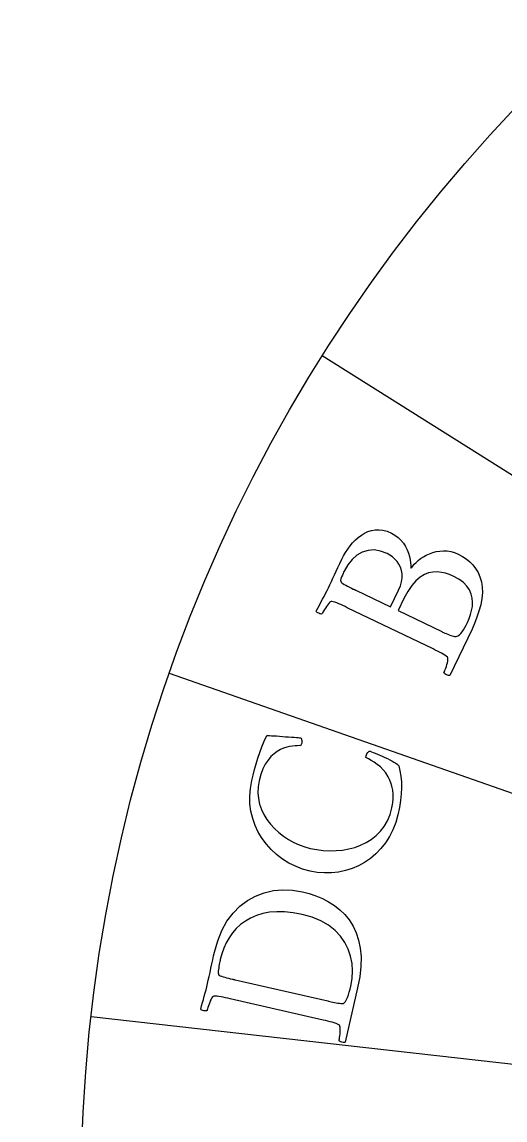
# Model space of a CAD drawing. Header units: millimetres. Extents: x -60 to 60, y -60 to 76.
# Drawn here: x -15.13 to -10.65, y 0.68 to 10.85 of the extents above; entities that cross this region are included whole.
import ezdxf

# ---------------------------------------------------------------- set-up
doc = ezdxf.new("R2010")
doc.units = ezdxf.units.MM
for name, color, linetype in [('CUT_OUTER', 1, 'Continuous'), ('ENGRAVE', 7, 'Continuous'), ('ENGRAVE_FINE', 8, 'Continuous'), ('TEXT', 5, 'Continuous')]:
    doc.layers.add(name, color=color, linetype=linetype)

msp = doc.modelspace()

# ---------------------------------------------------------------- linework, layer by layer
at = {"layer": 'CUT_OUTER'}
msp.add_arc((0, -0.0001), 59.9999, 176.771323, 2.429054, dxfattribs=at)
at = {"layer": 'ENGRAVE'}
for radius in [58.8, 58.8, 57.225, 54.3, 54.3, 51.99, 47.7, 47.7, 45.18, 40.5, 40.5, 14.58]:
    msp.add_circle((0, 0), radius, dxfattribs=at)
at = {"layer": 'ENGRAVE_FINE'}
for points in [[(-5.5554, 3.4907), (-12.3452, 7.757)], [(-6.1928, 2.167), (-13.7618, 4.8155)], [(-6.5197, 0.7346), (-14.4883, 1.6324)]]:
    msp.add_lwpolyline(points, dxfattribs=at)
at = {"layer": 'TEXT'}
for points in [[(-12.164, 5.8743), (-12.1478, 5.9056), (-12.1296, 5.9365), (-12.1094, 5.967), (-12.0872, 5.9971), (-12.0633, 6.0258), (-12.0379, 6.052), (-12.011, 6.0758), (-11.9827, 6.0971), (-11.9529, 6.1152), (-11.9216, 6.1293), (-11.8889, 6.1396), (-11.8547, 6.1458), (-11.8191, 6.1472), (-11.7822, 6.1427), (-11.7441, 6.1322), (-11.7047, 6.1159), (-11.6712, 6.0972), (-11.6415, 6.0752), (-11.6154, 6.0498), (-11.593, 6.021), (-11.5741, 5.9904), (-11.5585, 5.9597), (-11.5462, 5.9289), (-11.5372, 5.8978), (-11.5309, 5.8681), (-11.5268, 5.8414), (-11.5247, 5.8176), (-11.5248, 5.7967), (-11.5239, 5.7936), (-11.5224, 5.792), (-11.5201, 5.7918), (-11.5172, 5.793), (-11.5064, 5.8099), (-11.4926, 5.827), (-11.4757, 5.8444), (-11.4557, 5.8621), (-11.4331, 5.8793), (-11.4083, 5.8954), (-11.3813, 5.9102), (-11.3521, 5.9238), (-11.3212, 5.9352), (-11.2893, 5.9437), (-11.2563, 5.9492), (-11.2223, 5.9517), (-11.1878, 5.9505), (-11.1533, 5.9449), (-11.1189, 5.935), (-11.0846, 5.9206), (-11.0461, 5.9), (-11.0107, 5.8765), (-10.9784, 5.8503), (-10.9492, 5.8214), (-10.9235, 5.7888), (-10.9016, 5.7518), (-10.8837, 5.7103), (-10.8697, 5.6644), (-10.8615, 5.6161), (-10.8599, 5.5646), (-10.8651, 5.5098), (-10.8769, 5.4518), (-10.8933, 5.3929), (-10.9121, 5.3355), (-10.9333, 5.2794), (-10.9569, 5.2249), (-11.1635, 4.7958), (-11.1696, 4.7947), (-11.1766, 4.7954), (-11.1846, 4.7978), (-11.1934, 4.802), (-11.2018, 4.807), (-11.2086, 4.812), (-11.2136, 4.8168), (-11.2169, 4.8215), (-11.2137, 4.8285), (-11.2098, 4.8381), (-11.2051, 4.8502), (-11.1995, 4.8649), (-11.194, 4.8808), (-11.1892, 4.8966), (-11.1852, 4.9124), (-11.182, 4.9281), (-11.1801, 4.9422), (-11.1799, 4.9532), (-11.1815, 4.9611), (-11.1849, 4.9659), (-11.1956, 4.9752), (-11.2083, 4.9845), (-11.2231, 4.9937), (-11.2399, 5.0029), (-11.2582, 5.0123), (-11.2772, 5.0218), (-11.2971, 5.0316), (-11.3177, 5.0416), (-12.1128, 5.4245), (-12.1335, 5.4344), (-12.1537, 5.4439), (-12.1733, 5.453), (-12.1924, 5.4616), (-12.2105, 5.4693), (-12.2273, 5.4752), (-12.2426, 5.4794), (-12.2566, 5.482), (-12.2632, 5.482), (-12.2706, 5.4785), (-12.2789, 5.4714), (-12.288, 5.4607), (-12.2974, 5.448), (-12.3067, 5.4347), (-12.3157, 5.421), (-12.3246, 5.4067), (-12.3326, 5.3932), (-12.3391, 5.382), (-12.3441, 5.3729), (-12.3476, 5.3661), (-12.3534, 5.3657), (-12.3603, 5.3666), (-12.3684, 5.3688), (-12.3776, 5.3723), (-12.3863, 5.3766), (-12.3932, 5.3813), (-12.3981, 5.3863), (-12.401, 5.3918), (-12.3863, 5.4198), (-12.3716, 5.4475), (-12.3568, 5.4749), (-12.3421, 5.502), (-12.3276, 5.5289), (-12.3135, 5.5558), (-12.3, 5.5826), (-12.2869, 5.6093), (-12.2735, 5.6375), (-12.2598, 5.6668), (-12.246, 5.6971), (-12.2319, 5.7285), (-12.217, 5.7615), (-12.2007, 5.7969), (-12.183, 5.8344), (-12.164, 5.8743)], [(-11.7125, 5.4314), (-11.6381, 5.5858), (-11.6209, 5.6267), (-11.6097, 5.6655), (-11.6045, 5.7022), (-11.6053, 5.7368), (-11.6111, 5.7692), (-11.6208, 5.7992), (-11.6344, 5.8268), (-11.652, 5.8521), (-11.6724, 5.8748), (-11.6946, 5.8946), (-11.7187, 5.9117), (-11.7445, 5.926), (-11.8053, 5.9492), (-11.8639, 5.9591), (-11.9202, 5.9558), (-11.9742, 5.9391), (-12.0244, 5.9107), (-12.0692, 5.8718), (-12.1085, 5.8226), (-12.1424, 5.7629), (-12.147, 5.7532), (-12.1524, 5.741), (-12.1587, 5.7265), (-12.1658, 5.7096), (-12.1717, 5.693), (-12.1745, 5.6794), (-12.174, 5.6688), (-12.1703, 5.6612), (-12.1628, 5.6545), (-12.1529, 5.6473), (-12.1406, 5.6397), (-12.1258, 5.6316), (-12.1096, 5.6233), (-12.0928, 5.6148), (-12.0755, 5.6063), (-12.0576, 5.5976), (-12.0539, 5.5958), (-12.0505, 5.5941), (-12.0473, 5.5926), (-12.0443, 5.5912), (-12.0414, 5.5898), (-12.0386, 5.5884), (-12.0357, 5.587), (-12.0328, 5.5856)], [(-11.6419, 5.3974), (-11.2377, 5.2027), (-11.2301, 5.1991), (-11.2207, 5.1948), (-11.2094, 5.1897), (-11.1962, 5.1839), (-11.1823, 5.178), (-11.1685, 5.1726), (-11.1549, 5.1678), (-11.1415, 5.1634), (-11.1292, 5.16), (-11.1189, 5.1579), (-11.1107, 5.157), (-11.1045, 5.1574), (-11.0886, 5.1639), (-11.0738, 5.1734), (-11.0603, 5.1861), (-11.0479, 5.2017), (-11.036, 5.22), (-11.024, 5.2404), (-11.0118, 5.263), (-10.9995, 5.2877), (-10.9839, 5.3234), (-10.9711, 5.36), (-10.9611, 5.3976), (-10.9539, 5.436), (-10.9511, 5.4747), (-10.9546, 5.513), (-10.9643, 5.551), (-10.9803, 5.5885), (-11.0039, 5.6246), (-11.0369, 5.6581), (-11.0792, 5.689), (-11.1308, 5.7174), (-11.1666, 5.7325), (-11.2034, 5.7441), (-11.2412, 5.752), (-11.28, 5.7563), (-11.3194, 5.7551), (-11.359, 5.7465), (-11.3988, 5.7305), (-11.4388, 5.7071), (-11.4781, 5.6745), (-11.5161, 5.6307), (-11.5526, 5.5759), (-11.5878, 5.5099)], [(-12.9981, 3.8231), (-12.9862, 3.8731), (-12.9729, 3.924), (-12.9584, 3.9759), (-12.9425, 4.0286), (-12.925, 4.0818), (-12.9052, 4.1349), (-12.8834, 4.1879), (-12.8594, 4.2408), (-12.8566, 4.2407), (-12.8484, 4.2402), (-12.8346, 4.2395), (-12.8154, 4.2384), (-12.7925, 4.2371), (-12.7678, 4.2354), (-12.7412, 4.2335), (-12.7128, 4.2313), (-12.6842, 4.229), (-12.6568, 4.2269), (-12.6308, 4.225), (-12.6061, 4.2232), (-12.5846, 4.2216), (-12.568, 4.2202), (-12.5564, 4.219), (-12.5498, 4.218), (-12.5457, 4.217), (-12.542, 4.214), (-12.5388, 4.2089), (-12.5361, 4.2018), (-12.5342, 4.1936), (-12.5333, 4.1854), (-12.5336, 4.1772), (-12.5349, 4.169), (-12.5369, 4.1621), (-12.5395, 4.1559), (-12.5428, 4.1504), (-12.5468, 4.1456), (-12.5603, 4.1458), (-12.5773, 4.1453), (-12.5976, 4.144), (-12.6214, 4.142), (-12.6475, 4.1382), (-12.6748, 4.1314), (-12.7034, 4.1217), (-12.7332, 4.1089), (-12.7631, 4.0922), (-12.7921, 4.0706), (-12.8202, 4.0439), (-12.8475, 4.0124), (-12.8727, 3.9747), (-12.8948, 3.9298), (-12.9138, 3.8777), (-12.9297, 3.8184), (-12.939, 3.7632), (-12.9413, 3.7092), (-12.9368, 3.6564), (-12.9253, 3.6046), (-12.9079, 3.5546), (-12.8853, 3.5068), (-12.8575, 3.4612), (-12.8247, 3.4178), (-12.7877, 3.3772), (-12.7475, 3.3399), (-12.7041, 3.306), (-12.6575, 3.2754), (-12.6087, 3.2486), (-12.5588, 3.226), (-12.5079, 3.2077), (-12.4558, 3.1936), (-12.3968, 3.1822), (-12.3374, 3.1749), (-12.2776, 3.1718), (-12.2174, 3.1728), (-12.1579, 3.1782), (-12.1002, 3.1884), (-12.0442, 3.2033), (-11.99, 3.2229), (-11.9385, 3.2475), (-11.8907, 3.2773), (-11.8466, 3.3123), (-11.8063, 3.3525), (-11.7707, 3.3982), (-11.7409, 3.4496), (-11.7171, 3.5069), (-11.6991, 3.5701), (-11.6907, 3.6152), (-11.6867, 3.6576), (-11.6871, 3.6974), (-11.6919, 3.7345), (-11.6999, 3.7691), (-11.7098, 3.8013), (-11.7216, 3.831), (-11.7353, 3.8584), (-11.7565, 3.8925), (-11.7803, 3.9229), (-11.8065, 3.9495), (-11.8352, 3.9724), (-11.8644, 3.992), (-11.8919, 4.0092), (-11.9179, 4.0238), (-11.9423, 4.0359), (-11.9389, 4.0531), (-11.9326, 4.0689), (-11.9233, 4.0832), (-11.9112, 4.0961), (-11.9022, 4.0936), (-11.8899, 4.0893), (-11.8742, 4.0834), (-11.855, 4.0757), (-11.8338, 4.0668), (-11.8117, 4.0574), (-11.7888, 4.0473), (-11.7652, 4.0367), (-11.7418, 4.0258), (-11.7199, 4.015), (-11.6995, 4.0042), (-11.6806, 3.9935), (-11.6642, 3.9834), (-11.6513, 3.9743), (-11.642, 3.9664), (-11.6362, 3.9595), (-11.6247, 3.912), (-11.6166, 3.8622), (-11.6121, 3.8103), (-11.611, 3.7562), (-11.6136, 3.6991), (-11.62, 3.6383), (-11.6303, 3.5738), (-11.6443, 3.5055), (-11.6642, 3.4335), (-11.69, 3.3661), (-11.7216, 3.3033), (-11.7591, 3.2451), (-11.8015, 3.1919), (-11.8479, 3.1441), (-11.8981, 3.1016), (-11.9523, 3.0645), (-12.0096, 3.0331), (-12.069, 3.0076), (-12.1306, 2.988), (-12.1943, 2.9743), (-12.2595, 2.9669), (-12.3251, 2.9659), (-12.3914, 2.9715), (-12.4582, 2.9835), (-12.5275, 3.0027), (-12.5933, 3.0276), (-12.6554, 3.0584), (-12.7138, 3.0951), (-12.7682, 3.1367), (-12.8179, 3.1826), (-12.8629, 3.2327), (-12.9034, 3.287), (-12.9384, 3.345), (-12.9671, 3.406), (-12.9896, 3.4701), (-13.0058, 3.5373), (-13.0152, 3.6066), (-13.017, 3.6774), (-13.0113, 3.7496), (-12.9981, 3.8231)], [(-13.3438, 2.2326), (-13.3141, 2.3379), (-13.2755, 2.4331), (-13.228, 2.518), (-13.1715, 2.5928), (-13.1077, 2.6569), (-13.0383, 2.71), (-12.9634, 2.752), (-12.8827, 2.783), (-12.798, 2.8026), (-12.7107, 2.8105), (-12.6207, 2.8066), (-12.5281, 2.7911), (-12.4651, 2.7744), (-12.4038, 2.7535), (-12.3442, 2.7283), (-12.2865, 2.699), (-12.2318, 2.6649), (-12.1817, 2.6254), (-12.136, 2.5806), (-12.0948, 2.5305), (-12.0592, 2.4745), (-12.0303, 2.4123), (-12.0082, 2.344), (-11.9927, 2.2694), (-11.9851, 2.1882), (-11.9866, 2.0998), (-11.9972, 2.0043), (-12.0169, 1.9016), (-12.1319, 1.3981), (-12.1376, 1.3957), (-12.1446, 1.3948), (-12.1528, 1.3954), (-12.1624, 1.3975), (-12.1717, 1.4005), (-12.1794, 1.4038), (-12.1854, 1.4074), (-12.1896, 1.4113), (-12.1881, 1.4188), (-12.1864, 1.429), (-12.1845, 1.4419), (-12.1824, 1.4574), (-12.1805, 1.4741), (-12.1794, 1.4906), (-12.179, 1.5069), (-12.1793, 1.5229), (-12.1806, 1.5371), (-12.1829, 1.5479), (-12.1862, 1.5552), (-12.1906, 1.5591), (-12.2031, 1.5658), (-12.2175, 1.5721), (-12.234, 1.5778), (-12.2525, 1.583), (-12.2723, 1.588), (-12.293, 1.5931), (-12.3145, 1.5982), (-12.3368, 1.6034), (-13.1973, 1.7998), (-13.2196, 1.8048), (-13.2414, 1.8096), (-13.2626, 1.8141), (-13.2831, 1.8183), (-13.3025, 1.8217), (-13.3201, 1.8237), (-13.3361, 1.8244), (-13.3502, 1.8238), (-13.3567, 1.8224), (-13.3631, 1.8173), (-13.3696, 1.8085), (-13.3761, 1.7961), (-13.3825, 1.7816), (-13.3885, 1.7666), (-13.3943, 1.7512), (-13.3998, 1.7353), (-13.4046, 1.7203), (-13.4084, 1.7079), (-13.4113, 1.698), (-13.4132, 1.6906), (-13.4188, 1.6889), (-13.4257, 1.6883), (-13.434, 1.6886), (-13.4438, 1.6899), (-13.4533, 1.6922), (-13.461, 1.6952), (-13.4669, 1.6991), (-13.471, 1.7038), (-13.4629, 1.7343), (-13.4547, 1.7646), (-13.4464, 1.7946), (-13.438, 1.8243), (-13.4299, 1.8538), (-13.4222, 1.8831), (-13.4149, 1.9123), (-13.4081, 1.9412), (-13.401, 1.9726), (-13.3934, 2.0068), (-13.3853, 2.0439), (-13.3766, 2.0838), (-13.3679, 2.1242), (-13.3595, 2.1624), (-13.3515, 2.1986), (-13.3438, 2.2326)], [(-13.1526, 1.9763), (-12.2943, 1.7803), (-12.2859, 1.7784), (-12.2754, 1.776), (-12.2627, 1.7731), (-12.2478, 1.7697), (-12.2319, 1.7663), (-12.2162, 1.7633), (-12.2006, 1.7608), (-12.1852, 1.7587), (-12.1714, 1.7573), (-12.1605, 1.7566), (-12.1525, 1.7567), (-12.1475, 1.7577), (-12.1379, 1.7644), (-12.1287, 1.7759), (-12.1196, 1.7922), (-12.1109, 1.8134), (-12.1025, 1.8375), (-12.0948, 1.8626), (-12.0875, 1.8889), (-12.0809, 1.9162), (-12.0686, 1.9878), (-12.0648, 2.0582), (-12.0693, 2.1274), (-12.0823, 2.1954), (-12.1042, 2.2609), (-12.1355, 2.3224), (-12.1763, 2.3799), (-12.2266, 2.4335), (-12.2869, 2.4815), (-12.358, 2.5221), (-12.4399, 2.5555), (-12.5326, 2.5815), (-12.6156, 2.5974), (-12.6936, 2.6061), (-12.7664, 2.6074), (-12.8341, 2.6015), (-12.8969, 2.5892), (-12.9552, 2.5716), (-13.0088, 2.5486), (-13.0578, 2.5201), (-13.1022, 2.4871), (-13.1421, 2.4504), (-13.1774, 2.4099), (-13.2081, 2.3656), (-13.2346, 2.3184), (-13.257, 2.269), (-13.2755, 2.2175), (-13.29, 2.1639), (-13.2916, 2.1564), (-13.2937, 2.1463), (-13.2963, 2.1336), (-13.2993, 2.1183), (-13.3023, 2.1019), (-13.3048, 2.0859), (-13.3068, 2.0703), (-13.3083, 2.0552), (-13.3088, 2.0418), (-13.3078, 2.0312), (-13.3053, 2.0236), (-13.3014, 2.0189), (-13.2909, 2.0136), (-13.2785, 2.0085), (-13.2643, 2.0037), (-13.2483, 1.9992), (-13.2312, 1.9948), (-13.2137, 1.9905), (-13.1958, 1.9862), (-13.1774, 1.9819), (-13.1743, 1.9812), (-13.1712, 1.9805), (-13.1681, 1.9798), (-13.165, 1.9791), (-13.1619, 1.9784), (-13.1588, 1.9777), (-13.1557, 1.977), (-13.1526, 1.9763)]]:
    msp.add_lwpolyline(points, close=True, dxfattribs=at)

doc.saveas('drawing.dxf')
